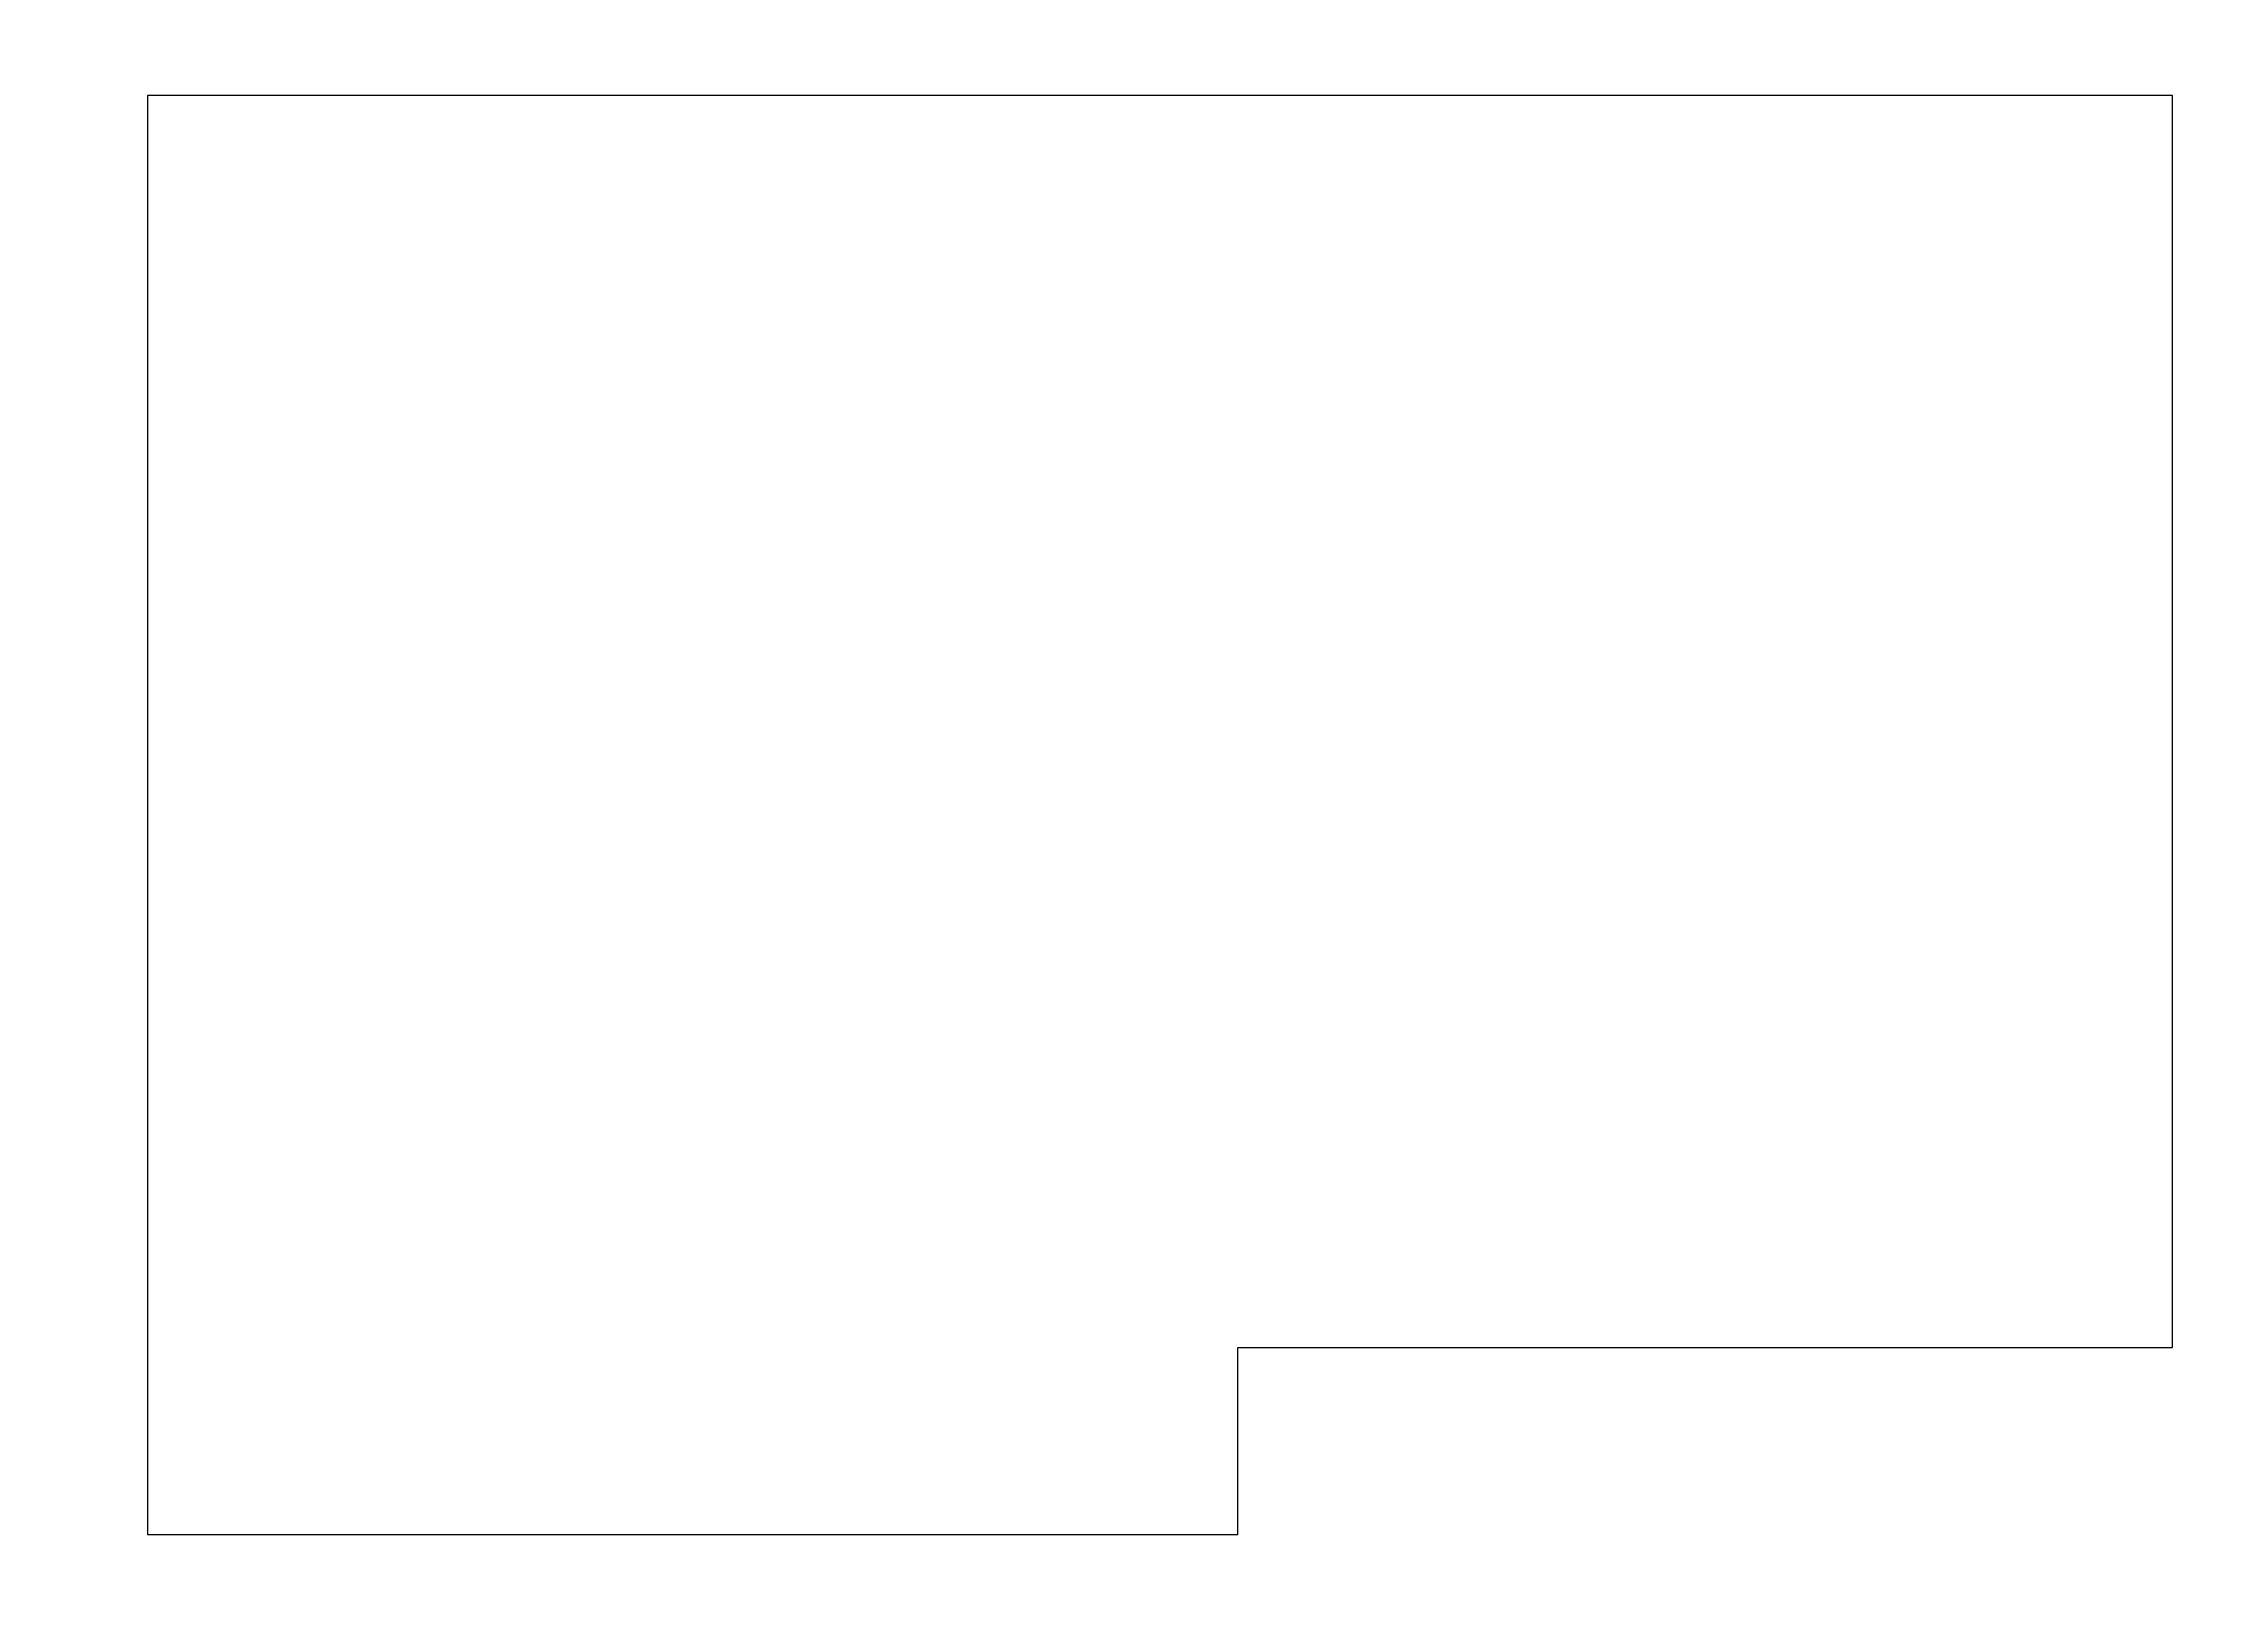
# Paper-space layout 'A3_H' of a CAD drawing. Header units: millimetres. Extents: x 0 to 420, y 0 to 297.
# The model-space entities are those that its viewports show. They can reach past a viewport. Long polylines and large blocks are cut down to what shows.
import ezdxf

# ---------------------------------------------------------------- set-up
doc = ezdxf.new("R2010")
doc.units = ezdxf.units.MM

psp = doc.layouts.new('A3_H')

# ---------------------------------------------------------------- linework, layer by layer
psp.add_lwpolyline([(20, 287), (20, 10), (230, 10), (230, 46), (410, 46), (410, 287), (20, 287)], close=True)

# ---------------------------------------------------------------- viewports
at = {"layer": '0'}
vp = psp.add_viewport(center=(215, 148.5), size=(390, 277), view_center_point=(1909.8, 1302.33), view_height=970.9146, dxfattribs=at)
vp.dxf.flags = 0x10000  # cut along an outline
vp.dxf.clipping_boundary_handle = psp.add_lwpolyline([(20, 287), (20, 10), (230, 10), (230, 46), (410, 46), (410, 287), (20, 287)], format="xyb", close=True, dxfattribs={"invisible": 1}).dxf.handle

doc.saveas('drawing.dxf')
